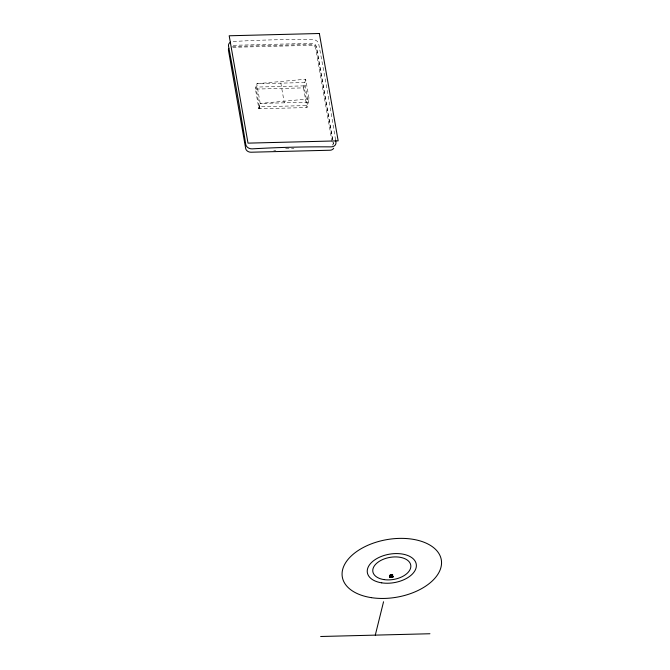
<?xml version="1.0" encoding="UTF-8"?>
<svg xmlns="http://www.w3.org/2000/svg" width="670" height="670" viewBox="0 0 670 670"><rect width="100%" height="100%" fill="white"/><g stroke="black" fill="none" stroke-linecap="round" stroke-linejoin="round"><path stroke-width="0.5" stroke-dasharray="3.35 2.51" d="M255.438 89.093L256.761 83.75L305.671 79.202L309.121 98.884L306.977 107.56L258.888 108.775L255.438 89.093L303.527 87.879L305.671 79.202M258.888 108.775L260.211 103.431L256.761 83.75L304.85 82.536L308.3 102.225L260.211 103.431L309.121 98.884M233.235 45.309L311.935 43.324A3.727 2.94 13.9 0 1 316.156 46.255L333.325 144.226M232.44 46.423L311.424 44.429A4.74 3.735 13.9 0 1 316.734 48.106L333.585 144.268M232.741 47.31L311.441 45.325A3.727 2.94 13.9 0 1 315.662 48.257L332.655 145.206M258.578 106.982L259.667 106.957L259.977 108.741M258.654 107.434L259.742 107.401M258.729 107.878L259.826 107.853M258.813 108.322L259.901 108.297M285.638 148.464L293.921 148.254M273.754 150.75L275.822 150.7M303.527 87.879L306.977 107.56M280.822 83.063L284.273 102.745M259.123 106.966L259.432 108.758M233.202 41.507A746.263 433.884 -9.9 0 1 312.438 39.513A5.578 4.397 13.9 0 1 318.685 43.843A1335.184 270.337 88.6 0 1 335.611 140.248M304.021 85.877L255.932 87.092L259.382 106.773L307.471 105.559L304.021 85.877"/><path stroke-width="1" d="M375.292 635.118L383.55 601.76M390.392 577.398L391.037 574.801M391.213 577.381L391.858 574.785M392.034 577.356L392.679 574.768L390.216 574.827L389.572 577.423L392.854 577.339L393.131 576.225L389.848 576.309M390.124 575.195L392.587 575.136M390.032 575.563L392.494 575.505M389.94 575.94L392.402 575.873M389.756 576.677L393.039 576.594M389.664 577.054L392.947 576.971M320.645 636.5L429.939 633.745M230.581 42.176A5.578 4.397 13.9 0 0 228.52 46.121A1335.184 270.337 88.6 0 1 245.773 144.536A5.578 4.397 13.9 0 0 252.021 148.866A746.263 433.884 -9.9 0 1 331.256 146.872A5.578 4.397 13.9 0 0 335.938 142.258A1335.184 270.337 88.6 0 0 335.611 140.248M228.755 48.424A4.74 3.735 13.9 0 0 228.47 50.334L245.681 148.539A4.74 3.735 13.9 0 0 250.99 152.224L329.975 150.231A4.74 3.735 13.9 0 0 333.66 148.229M319.356 33.5L229.19 35.778L248.009 143.137L338.174 140.859L319.356 33.5M381.741 582.85A24.807 14.422 -9.9 0 0 416.246 564.123A24.807 14.422 -9.9 0 0 377.436 558.236A24.807 14.422 -9.9 0 0 381.741 582.85M371.423 597.657A50.233 29.212 -9.9 0 0 441.287 559.735A50.233 29.212 -9.9 0 0 362.704 547.817A50.233 29.212 -9.9 0 0 371.423 597.657M384.002 579.6A19.229 11.181 -9.9 0 0 410.743 565.086A19.229 11.181 -9.9 0 0 380.669 560.522A19.229 11.181 -9.9 0 0 384.002 579.6"/></g></svg>
